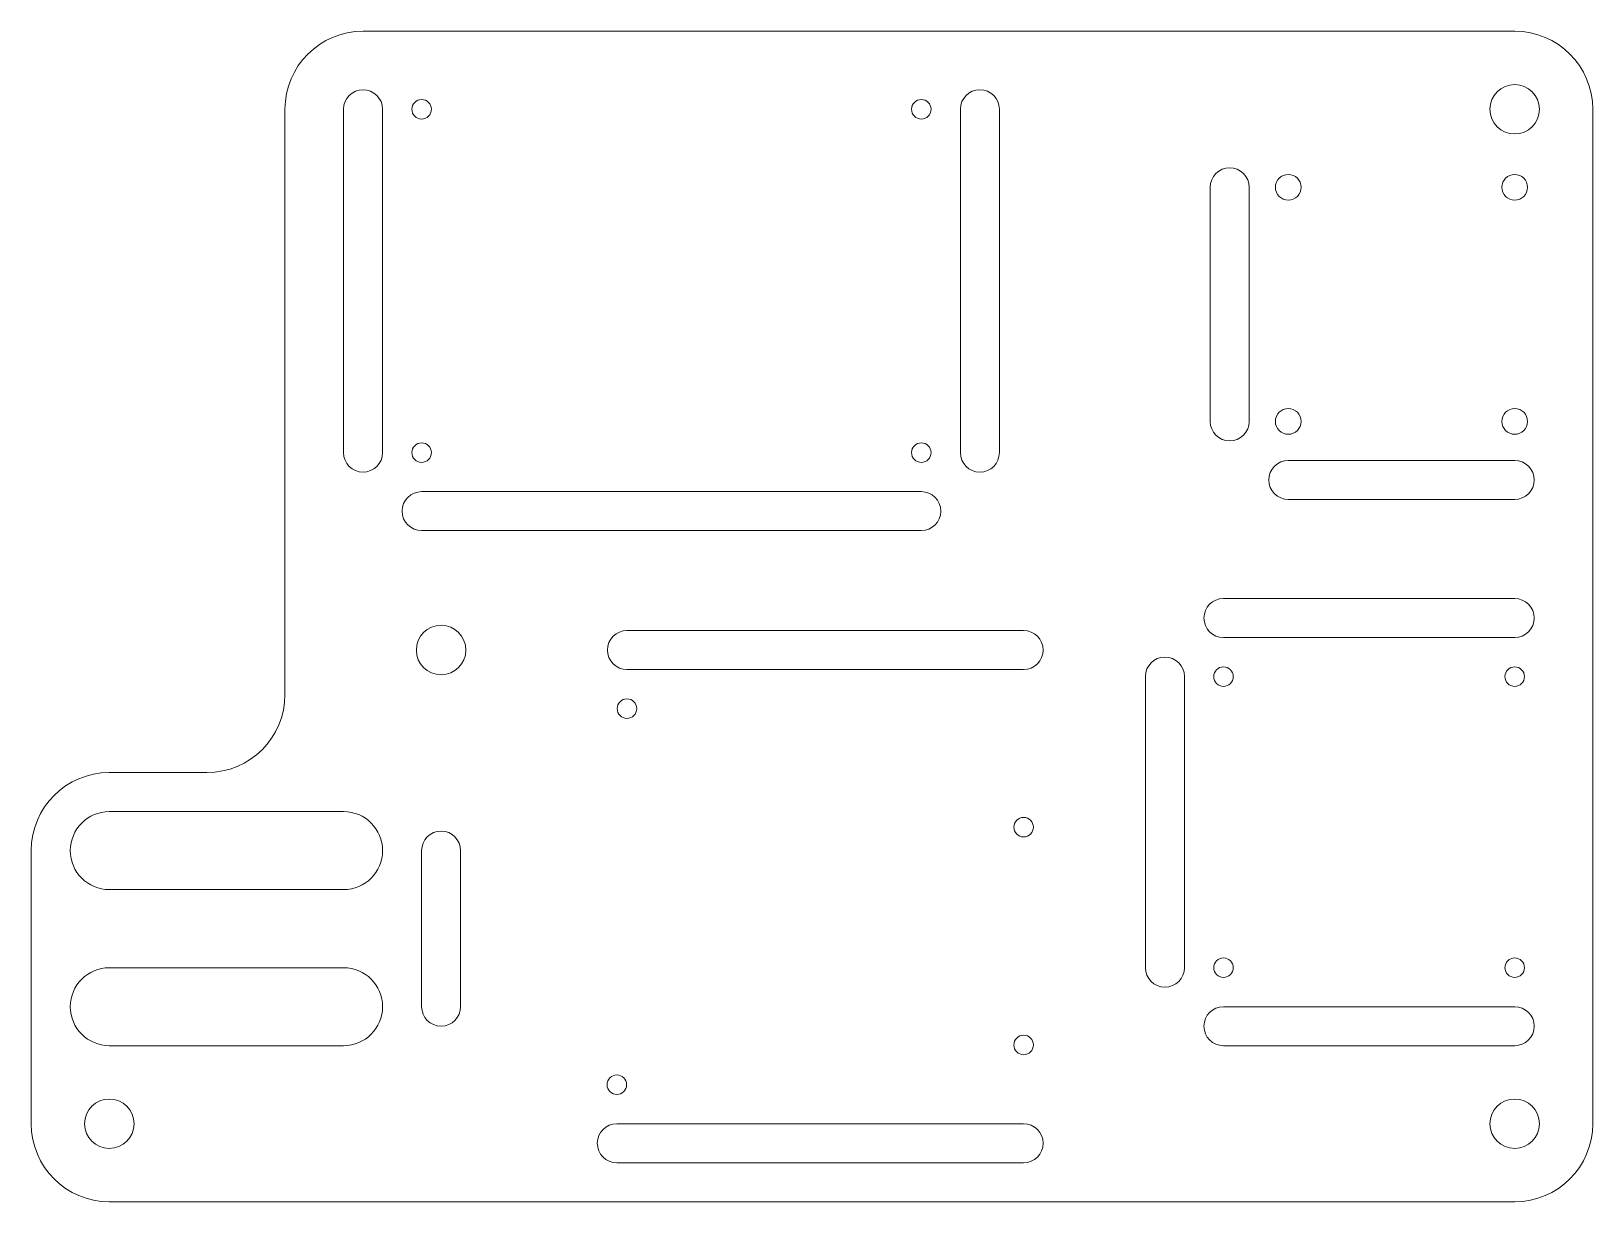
# Model space of a CAD drawing. Header units: millimetres. Extents: x -100 to 100, y -75 to 75.
import ezdxf

# ---------------------------------------------------------------- set-up
doc = ezdxf.new("R2010")
doc.units = ezdxf.units.MM

msp = doc.modelspace()

# ---------------------------------------------------------------- linework, layer by layer
at = {"color": 7, "linetype": 'Continuous', "lineweight": 15}
for p, q in [((-57.5, 75), (90, 75)), ((-67.5, 65), (-67.5, -10)), ((-60, 65), (-60, 21)), ((-55, 21), (-55, 65)), ((19, 65), (19, 21)), ((24, 21), (24, 65)), ((100, -65), (100, 65)), ((51, 55), (51, 25)), ((56, 25), (56, 55)), ((90, 20), (61, 20)), ((14, 16), (-50, 16)), ((61, 15), (90, 15)), ((-50, 11), (14, 11)), ((90, 2.3), (52.7, 2.3)), ((27.1, -1.8), (-23.7, -1.8)), ((52.7, -2.7), (90, -2.7)), ((-23.7, -6.8), (27.1, -6.8)), ((42.7, -7.7), (42.7, -45)), ((47.7, -45), (47.7, -7.7)), ((-77.5, -20), (-90, -20)), ((-60, -25), (-90, -25)), ((-100, -65), (-100, -30)), ((-50, -30), (-50, -50)), ((-45, -50), (-45, -30)), ((-90, -35), (-60, -35)), ((-60, -45), (-90, -45)), ((90, -50), (52.7, -50)), ((-90, -55), (-60, -55)), ((52.7, -55), (90, -55)), ((27.1, -65), (-25, -65)), ((-25, -70), (27.1, -70)), ((-90, -75), (90, -75))]:
    msp.add_line(p, q, dxfattribs=at)
for centre, radius in [((90, 65), 3.17), ((-50, 65), 1.25), ((14, 65), 1.25), ((61, 55), 1.65), ((90, 55), 1.65), ((61, 25), 1.65), ((90, 25), 1.65), ((-50, 21), 1.25), ((14, 21), 1.25), ((-47.5, -4.3), 3.17), ((52.7, -7.7), 1.25), ((90, -7.7), 1.25), ((-23.7, -11.8), 1.25), ((27.1, -27), 1.25), ((52.7, -45), 1.25), ((90, -45), 1.25), ((27.1, -54.9), 1.25), ((-25, -60), 1.25), ((-90, -65), 3.17), ((90, -65), 3.17)]:
    msp.add_circle(centre, radius, dxfattribs=at)
for centre, radius, start, end in [((-57.5, 65), 10, 90, 180), ((90, 65), 10, 0, 90), ((-57.5, 65), 2.5, 0, 180), ((21.5, 65), 2.5, 0, 180), ((53.5, 55), 2.5, 0, 180), ((53.5, 25), 2.5, 180, 0), ((-57.5, 21), 2.5, 180, 0), ((21.5, 21), 2.5, 180, 0), ((61, 17.5), 2.5, 90, 270), ((90, 17.5), 2.5, 270, 90), ((-50, 13.5), 2.5, 90, 270), ((14, 13.5), 2.5, 270, 90), ((52.7, -0.2), 2.5, 90, 270), ((90, -0.2), 2.5, 270, 90), ((-23.7, -4.3), 2.5, 90, 270), ((27.1, -4.3), 2.5, 270, 90), ((45.2, -7.7), 2.5, 0, 180), ((-77.5, -10), 10, 270, 0), ((-90, -30), 10, 90, 180), ((-90, -30), 5, 90, 270), ((-60, -30), 5, 270, 90), ((-47.5, -30), 2.5, 0, 180), ((-90, -50), 5, 90, 270), ((-60, -50), 5, 270, 90), ((45.2, -45), 2.5, 180, 0), ((52.7, -52.5), 2.5, 90, 270), ((90, -52.5), 2.5, 270, 90), ((-47.5, -50), 2.5, 180, 0), ((-90, -65), 10, 180, 270), ((-25, -67.5), 2.5, 90, 270), ((27.1, -67.5), 2.5, 270, 90), ((90, -65), 10, 270, 0)]:
    msp.add_arc(centre, radius, start, end, dxfattribs=at)

doc.saveas('drawing.dxf')
